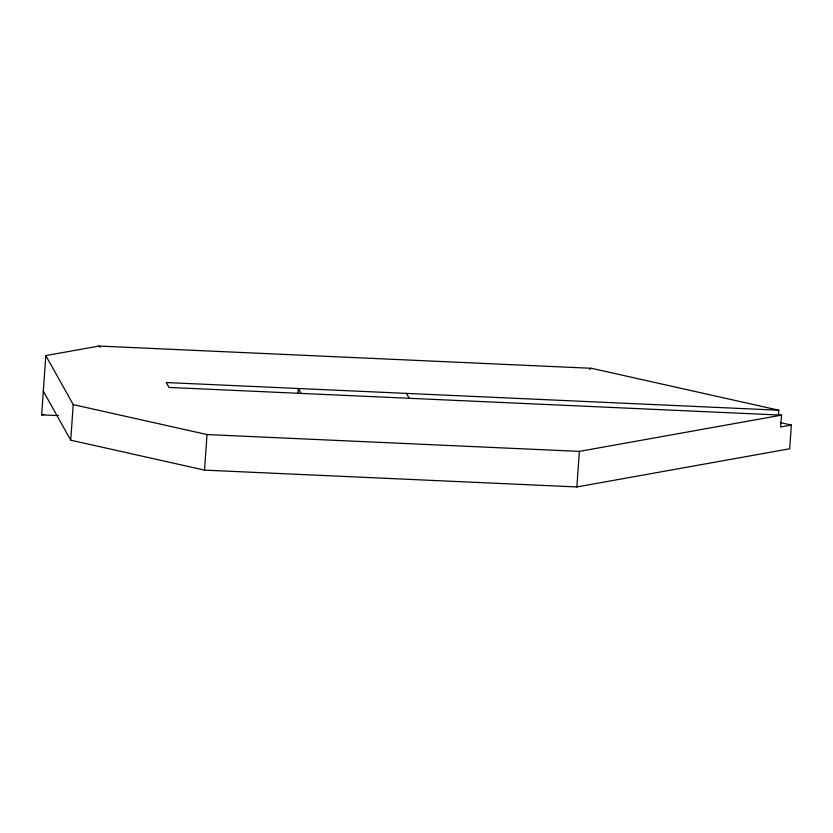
<?xml version="1.0" encoding="UTF-8"?>
<svg xmlns="http://www.w3.org/2000/svg" width="833" height="833" viewBox="0 0 833 833"><rect width="100%" height="100%" fill="white"/><g stroke="black" fill="none" stroke-linecap="round" stroke-linejoin="round"><path stroke-width="1.25" d="M58.518 415.625L41.65 414.865L45.815 355.587L99.023 346.049L591.472 368.301L778.803 410.221L778.47 414.969M780.406 422.623L791.35 425.069L789.684 448.779L576.863 486.951L204.522 470.124L70.722 440.178L73.221 404.619L45.815 355.587M204.522 470.124L207.021 434.555L73.221 404.619M298.027 393.249L298.37 388.511L301.109 393.415M576.863 486.951L579.362 451.392L781.541 415.126L780.708 426.975L791.35 425.069M589.691 369.415L591.472 368.301M41.65 414.865L44.18 414.407M778.803 410.221L166.246 382.534L168.984 387.439L781.541 415.126M207.021 434.555L579.362 451.392M99.023 346.049L100.106 347.142M406.462 393.395L409.201 398.299M43.316 391.156L70.722 440.178"/></g></svg>
